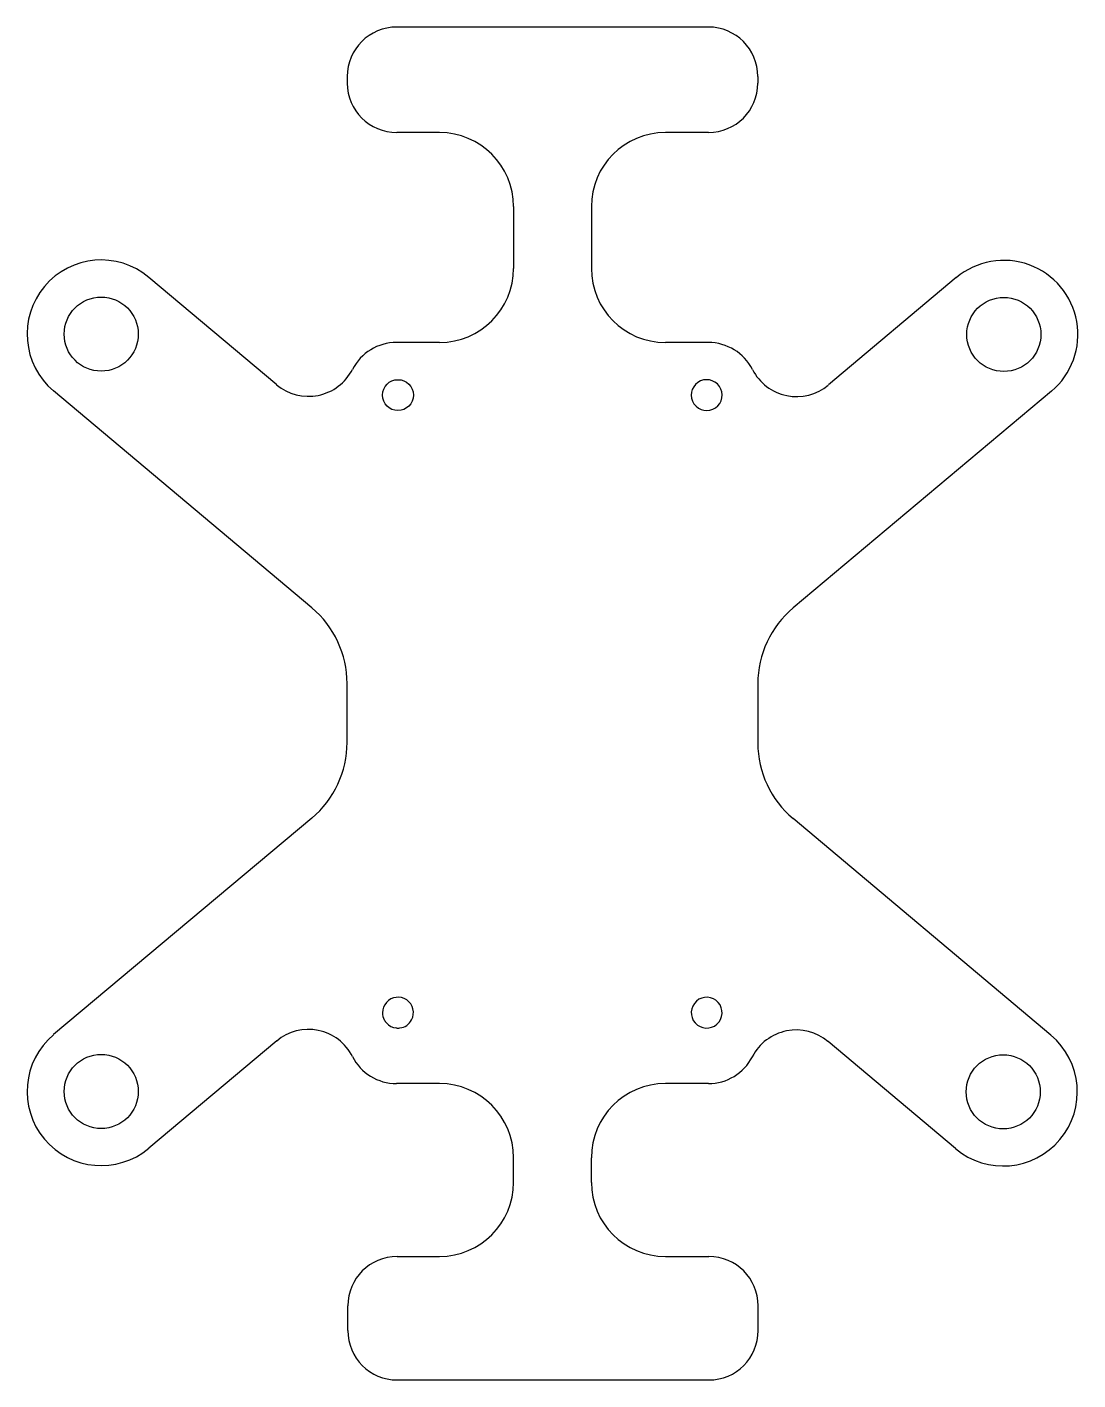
# Model space of a CAD drawing. Header units: millimetres. Extents: x -240 to -155, y -19 to 90.
import ezdxf

# ---------------------------------------------------------------- set-up
doc = ezdxf.new("R2010")
doc.units = ezdxf.units.MM

msp = doc.modelspace()

# ---------------------------------------------------------------- linework, layer by layer
at = {"color": 7, "linetype": 'Continuous', "lineweight": 25}
for p, q in [((-185.08, 90.45), (-210.32, 90.45)), ((-214.32, 86.45), (-214.32, 85.91)), ((-181.08, 86.45), (-181.08, 85.91)), ((-206.86, 81.91), (-210.32, 81.91)), ((-185.08, 81.91), (-188.56, 81.91)), ((-200.86, 75.91), (-200.86, 70.91)), ((-194.56, 75.91), (-194.56, 70.91)), ((-220.04, 61.49), (-230.4, 70.18)), ((-165.01, 70.16), (-175.37, 61.47)), ((-206.86, 64.91), (-210.34, 64.91)), ((-185.08, 64.91), (-188.56, 64.91)), ((-185.93, 61.68), (-185.93, 61.68)), ((-217.2, 43.43), (-238.11, 61)), ((-157.3, 60.96), (-178.22, 43.43)), ((-214.34, 32.53), (-214.34, 37.3)), ((-181.08, 37.29), (-181.08, 32.49)), ((-217.2, 26.4), (-238.11, 8.87)), ((-157.35, 8.83), (-178.22, 26.36)), ((-211.16, 11.48), (-211.16, 11.48)), ((-211.47, 10.65), (-211.47, 10.65)), ((-211.33, 10.07), (-211.33, 10.07)), ((-209.12, 10.07), (-209.12, 10.07)), ((-211.16, 9.82), (-211.16, 9.82)), ((-210.37, 9.41), (-210.38, 9.41)), ((-210.07, 9.41), (-210.07, 9.41)), ((-186.16, 9.82), (-186.16, 9.82)), ((-220.04, 8.36), (-230.4, -0.33)), ((-165.07, -0.36), (-175.39, 8.31)), ((-206.86, 4.91), (-210.34, 4.91)), ((-185.08, 4.91), (-188.56, 4.91)), ((-200.86, -3.09), (-200.86, -1.09)), ((-194.56, -3.09), (-194.56, -1.09)), ((-210.28, -9.09), (-206.86, -9.09)), ((-188.56, -9.09), (-185.05, -9.09)), ((-214.28, -15.09), (-214.28, -13.09)), ((-181.05, -15.09), (-181.05, -13.09)), ((-210.28, -19.09), (-185.05, -19.09))]:
    msp.add_line(p, q, dxfattribs=at)
for centre, radius in [((-234.25, 65.59), 3), ((-161.16, 65.56), 3), ((-210.22, 60.65), 1.25), ((-234.25, 4.27), 3), ((-161.21, 4.24), 3)]:
    msp.add_circle(centre, radius, dxfattribs=at)
for centre, radius, start, end in [((-210.32, 86.45), 4, 90, 180), ((-185.08, 86.45), 4, 0, 90), ((-210.32, 85.91), 4, 180, 270), ((-185.08, 85.91), 4, 270, 0), ((-206.86, 75.91), 6, 0, 90), ((-188.56, 75.91), 6, 90, 180), ((-234.25, 65.59), 6, 49.9714, 229.9714), ((-161.16, 65.56), 6, 309.9781, 129.9781), ((-206.86, 70.91), 6, 270, 0), ((-188.56, 70.91), 6, 180, 270), ((-210.34, 60.91), 4, 90, 152.9675), ((-185.08, 60.91), 4, 26.9052, 90), ((-217.47, 64.55), 4, 229.9714, 332.9675), ((-177.94, 64.53), 4, 206.9052, 309.9781), ((-185.22, 60.65), 1.25, 124.6195, 124.6119), ((-222.34, 37.3), 8, 0, 49.9714), ((-173.08, 37.29), 8, 129.9781, 180), ((-222.34, 32.53), 8, 309.9781, 0), ((-173.08, 32.49), 8, 180, 229.9714), ((-210.22, 10.65), 1.25, 138.4673, 179.9951), ((-210.22, 10.65), 1.25, 332.312, 138.4569), ((-185.22, 10.65), 1.25, 221.5424, 221.534), ((-210.22, 10.65), 1.25, 180.0049, 207.688), ((-210.22, 10.65), 1.25, 207.6974, 221.5311), ((-210.22, 10.65), 1.25, 276.9288, 332.3026), ((-234.25, 4.27), 6, 129.9781, 309.9781), ((-217.47, 5.29), 4, 26.9406, 129.9781), ((-210.22, 10.65), 1.25, 221.5453, 263.0712), ((-210.22, 10.65), 1.25, 263.0825, 276.9175), ((-177.97, 5.25), 4, 49.9714, 152.7442), ((-161.21, 4.24), 6, 229.9714, 49.9714), ((-210.34, 8.91), 4, 206.9406, 270), ((-185.08, 8.91), 4, 270, 332.7442), ((-206.86, -1.09), 6, 0, 90), ((-188.56, -1.09), 6, 90, 180), ((-206.86, -3.09), 6, 270, 0), ((-188.56, -3.09), 6, 180, 270), ((-210.28, -13.09), 4, 90, 180), ((-185.05, -13.09), 4, 0, 90), ((-210.28, -15.09), 4, 180, 270), ((-185.05, -15.09), 4, 270, 0)]:
    msp.add_arc(centre, radius, start, end, dxfattribs=at)

doc.saveas('drawing.dxf')
